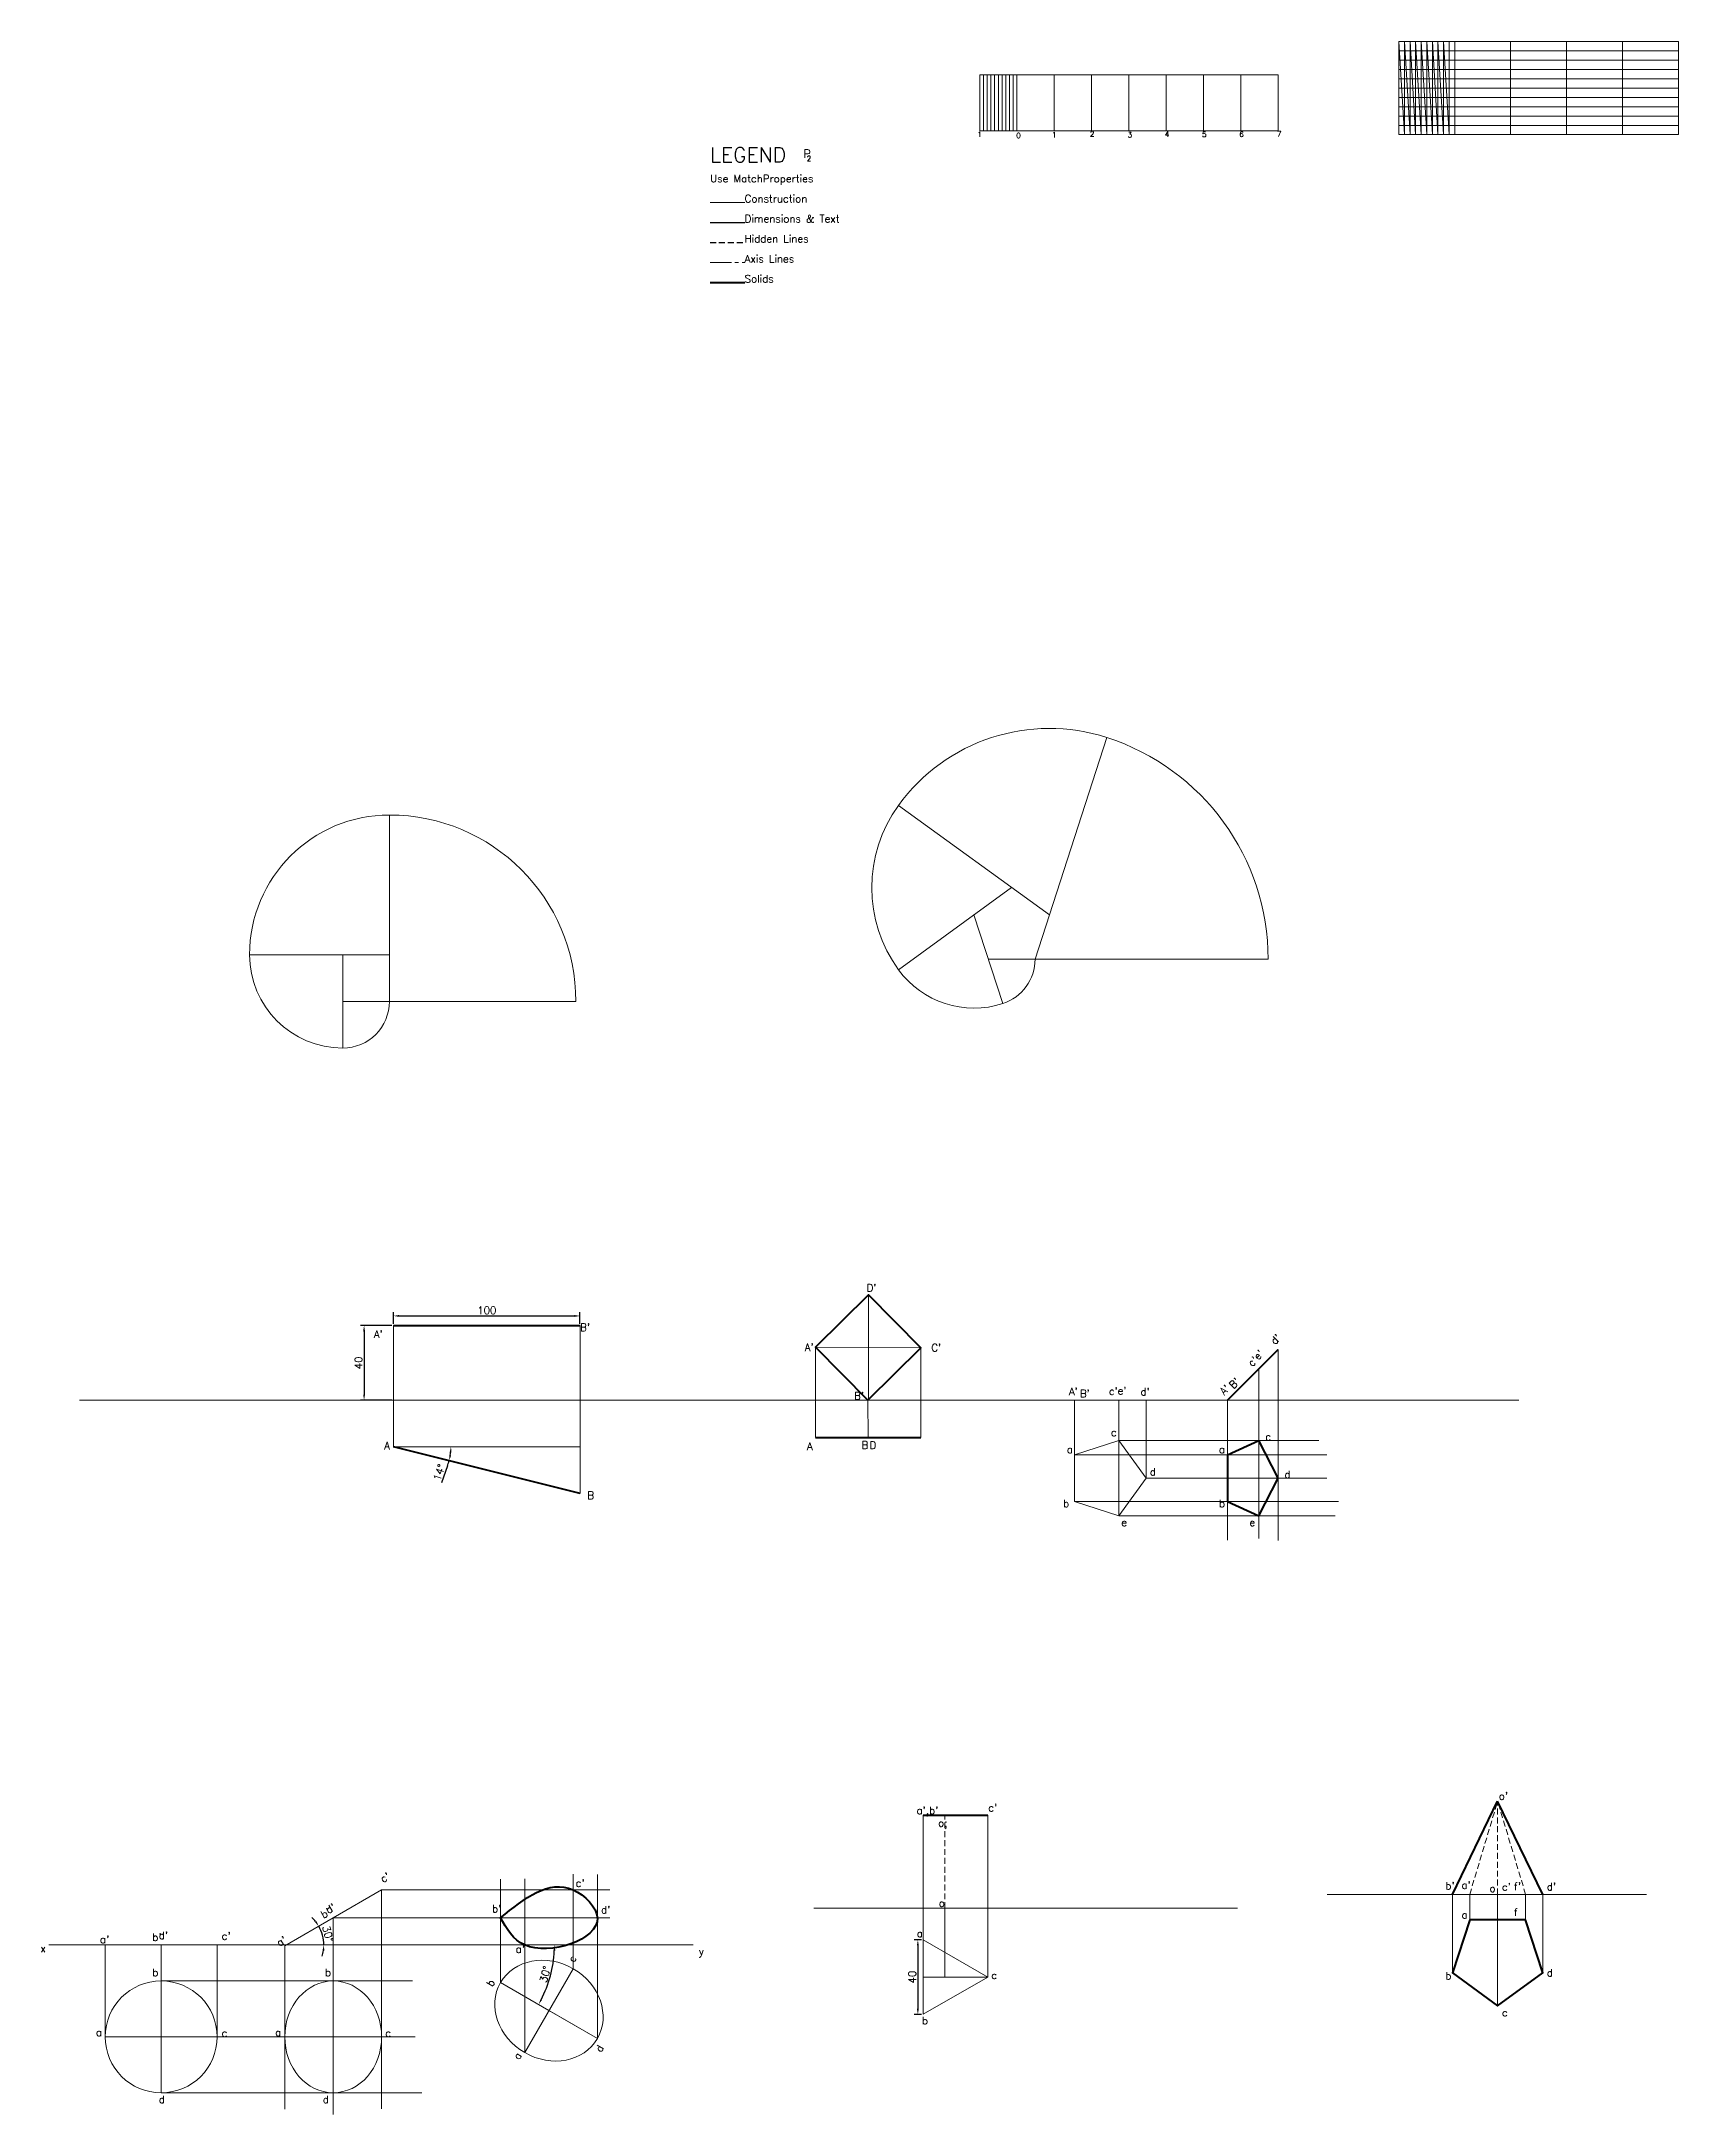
# Model space of a CAD drawing. Header units: millimetres. Extents: x -9631 to 7217, y -631 to 1394.
# Drawn here: x 4960 to 5838, y -602 to 511 of the extents above; entities that cross this region are included whole.
import ezdxf

# ---------------------------------------------------------------- set-up
doc = ezdxf.new("R2010")
doc.units = ezdxf.units.MM
doc.header["$PDMODE"] = 35
doc.header["$PDSIZE"] = 2
doc.linetypes.add('CENTER2', pattern=[28.575, 19.05, -3.175, 3.175, -3.175])
doc.linetypes.add('HIDDEN2', pattern=[4.7625, 3.175, -1.5875])
doc.layers.get('0').update_dxf_attribs({"lineweight": 15})
for name, color, linetype, lineweight in [('Annotations', 7, 'Continuous', 30), ('Axis', 7, 'CENTER2', 20), ('Hidden', 7, 'HIDDEN2', 30), ('Solid', 7, 'Continuous', 80)]:
    doc.layers.add(name, color=color, linetype=linetype, lineweight=lineweight)
doc.styles.get("Standard").update_dxf_attribs({"font": 'simplex8.shx'})
doc.dimstyles.new('ISO-25', dxfattribs={"dimtxt": 4, "dimasz": 3, "dimexe": 2, "dimexo": 1, "dimgap": 1, "dimtad": 1, "dimrnd": 0.05, "dimtxsty": 'Standard', "dimcen": 2.5, "dimadec": 0, "dimazin": 0, "dimtfac": 1, "dimtmove": 0, "dimatfit": 3, "dimfxl": 1, "dimarcsym": 0})

# ---------------------------------------------------------------- blocks, each defined once
blk = doc.blocks.new('*D184')
at = {"color": 0, "lineweight": -2, "transparency": 16777216}
for p, q in [((5147.6, -178.3), (5130.8, -178.3)), ((5132.8, -181.3), (5132.8, -215.3)), ((5147.6, -218.3), (5130.8, -218.3))]:
    blk.add_line(p, q, dxfattribs=at)
at = {"color": 0, "transparency": 16777216}
for points in [[(5132.3, -181.3), (5133.3, -181.3), (5132.8, -178.3)], [(5132.3, -215.3), (5133.3, -215.3), (5132.8, -218.3)]]:
    blk.add_solid(points, dxfattribs=at)
at = {"layer": 'Defpoints', "color": 0, "transparency": 16777216}
for p in [(5148.6, -178.3), (5132.8, -218.3), (5148.6, -218.3)]:
    blk.add_point(p, dxfattribs=at)
at = {"color": 0, "transparency": 16777216, "insert": (5129.8, -198.3), "char_height": 4, "attachment_point": 5, "rotation": 90}
blk.add_mtext('40', dxfattribs=at)
blk = doc.blocks.new('*D185')
at = {"color": 0, "lineweight": -2, "transparency": 16777216}
for p, q in [((5148.6, -177.3), (5148.6, -171.1)), ((5151.6, -173.1), (5245.6, -173.1)), ((5248.6, -177.3), (5248.6, -171.1))]:
    blk.add_line(p, q, dxfattribs=at)
at = {"color": 0, "transparency": 16777216}
for points in [[(5151.6, -172.6), (5151.6, -173.6), (5148.6, -173.1)], [(5245.6, -172.6), (5245.6, -173.6), (5248.6, -173.1)]]:
    blk.add_solid(points, dxfattribs=at)
at = {"layer": 'Defpoints', "color": 0, "transparency": 16777216}
for p in [(5248.6, -173.1), (5148.6, -178.3), (5248.6, -178.3)]:
    blk.add_point(p, dxfattribs=at)
at = {"color": 0, "transparency": 16777216, "insert": (5198.6, -170.1), "char_height": 4, "attachment_point": 5}
blk.add_mtext('100', dxfattribs=at)
blk = doc.blocks.new('*D186')
at = {"color": 0, "lineweight": -2, "transparency": 16777216}
blk.add_line((5177.6, -253.6), (5174.4, -262.7), dxfattribs=at)
for start, end in [(340.3689, 345.9638), (351.5586, 354.4051)]:
    blk.add_arc((5148.6, -243.3), 30.7, start, end, dxfattribs=at)
at = {"color": 0, "transparency": 16777216}
for points in [[(5178.7, -246.3), (5179.7, -246.3), (5179.4, -243.3)], [(5179.5, -247.9), (5178.5, -247.7), (5178.5, -250.7)]]:
    blk.add_solid(points, dxfattribs=at)
at = {"layer": 'Defpoints', "color": 0, "transparency": 16777216}
for p in [(5148.6, -243.3), (5148.6, -243.3), (5248.6, -243.3), (5179.3, -245.8), (5248.6, -268.3)]:
    blk.add_point(p, dxfattribs=at)
at = {"color": 0, "transparency": 16777216, "insert": (5173.1, -257.1), "char_height": 4, "attachment_point": 5, "rotation": 70.3689}
blk.add_mtext('14°', dxfattribs=at)
blk = doc.blocks.new('*D190')
at = {"layer": 'Annotations', "color": 0, "lineweight": -2, "transparency": 16777216}
for start, end in [(38.5029, 47.0057), (0, 30), (342.9943, 351.4971)]:
    blk.add_arc((5091, -510.6), 20.2, start, end, dxfattribs=at)
at = {"layer": 'Annotations', "color": 0, "lineweight": 13, "transparency": 16777216}
for points in [[(5107.2, -497.7), (5106.4, -498.3), (5108.5, -500.5)], [(5110.5, -513.5), (5111.5, -513.6), (5111.2, -510.6)]]:
    blk.add_solid(points, dxfattribs=at)
at = {"layer": 'Defpoints', "color": 0, "lineweight": 13, "transparency": 16777216}
for p in [(5116.2, -496), (4963.7, -510.6), (5090.3, -511), (5110.9, -507.1), (5309.2, -510.6)]:
    blk.add_point(p, dxfattribs=at)
at = {"layer": 'Annotations', "color": 0, "lineweight": 13, "transparency": 16777216, "insert": (5113.4, -504.6), "char_height": 4, "attachment_point": 5, "rotation": 285}
blk.add_mtext('30°', dxfattribs=at)
blk = doc.blocks.new('*D191')
at = {"layer": 'Annotations', "color": 0, "lineweight": -2, "transparency": 16777216}
blk.add_arc((5171, -510.6), 63.9, 332.6888, 357.3112, dxfattribs=at)
at = {"layer": 'Annotations', "color": 0, "lineweight": 13, "transparency": 16777216}
for points in [[(5234.4, -513.6), (5235.4, -513.6), (5234.9, -510.6)], [(5228.2, -540.1), (5227.4, -539.7), (5226.4, -542.5)]]:
    blk.add_solid(points, dxfattribs=at)
at = {"layer": 'Defpoints', "color": 0, "lineweight": 13, "transparency": 16777216}
for p in [(4963.7, -510.6), (5309.2, -510.6), (5206, -530.8), (5231.1, -532.4), (5232, -545.8)]:
    blk.add_point(p, dxfattribs=at)
at = {"layer": 'Annotations', "color": 0, "lineweight": 13, "transparency": 16777216, "insert": (5229.9, -526.3), "char_height": 4, "attachment_point": 5, "rotation": 75}
blk.add_mtext('30°', dxfattribs=at)
blk = doc.blocks.new('*D192')
at = {"layer": 'Annotations', "color": 0, "lineweight": -2, "transparency": 16777216}
for p, q in [((5431.7, -507.8), (5427.8, -507.8)), ((5429.8, -510.8), (5429.8, -544.8)), ((5431.7, -547.8), (5427.8, -547.8))]:
    blk.add_line(p, q, dxfattribs=at)
at = {"layer": 'Annotations', "color": 0, "lineweight": 13, "transparency": 16777216}
for points in [[(5429.3, -510.8), (5430.3, -510.8), (5429.8, -507.8)], [(5429.3, -544.8), (5430.3, -544.8), (5429.8, -547.8)]]:
    blk.add_solid(points, dxfattribs=at)
at = {"layer": 'Defpoints', "color": 0, "lineweight": 13, "transparency": 16777216}
for p in [(5432.7, -507.8), (5429.8, -547.8), (5432.7, -547.8)]:
    blk.add_point(p, dxfattribs=at)
at = {"layer": 'Annotations', "color": 0, "lineweight": 13, "transparency": 16777216, "insert": (5426.8, -527.8), "char_height": 4, "attachment_point": 5, "rotation": 90}
blk.add_mtext('40', dxfattribs=at)

msp = doc.modelspace()

# ---------------------------------------------------------------- linework, layer by layer
for p, q in [((5687.749, 510.616), (5837.749, 510.616)), ((5687.749, 510.616), (5687.749, 460.616)), ((5690.747, 460.616), (5687.749, 510.616)), ((5687.749, 505.616), (5837.749, 505.616)), ((5687.749, 500.616), (5837.749, 500.616)), ((5693.746, 460.616), (5690.747, 510.616)), ((5690.747, 510.616), (5690.747, 460.616)), ((5696.745, 460.616), (5693.746, 510.616)), ((5693.746, 510.616), (5693.746, 460.616)), ((5699.743, 460.616), (5696.745, 510.616)), ((5696.745, 510.616), (5696.745, 460.616)), ((5702.742, 460.616), (5699.743, 510.616)), ((5699.743, 510.616), (5699.743, 460.616)), ((5705.74, 460.616), (5702.742, 510.616)), ((5702.742, 510.616), (5702.742, 460.616)), ((5708.739, 460.616), (5705.74, 510.616)), ((5705.74, 510.616), (5705.74, 460.616)), ((5711.737, 460.616), (5708.739, 510.616)), ((5708.739, 510.616), (5708.739, 460.616)), ((5714.736, 460.616), (5711.737, 510.616)), ((5711.737, 510.616), (5711.737, 460.616)), ((5714.736, 510.616), (5714.736, 460.616)), ((5717.735, 510.616), (5717.735, 460.616)), ((5747.72, 510.616), (5747.72, 460.616)), ((5777.749, 510.616), (5777.749, 460.616)), ((5807.749, 510.616), (5807.749, 460.616)), ((5837.749, 510.616), (5837.749, 460.616)), ((5462.966, 492.754), (5622.966, 492.754)), ((5462.966, 492.754), (5462.966, 462.754)), ((5464.966, 492.754), (5464.966, 462.754)), ((5466.966, 492.754), (5466.966, 462.754)), ((5468.966, 492.754), (5468.966, 462.754)), ((5470.966, 492.754), (5470.966, 462.754)), ((5472.966, 492.754), (5472.966, 462.754)), ((5474.966, 492.754), (5474.966, 462.754)), ((5476.966, 492.754), (5476.966, 462.754)), ((5478.966, 492.754), (5478.966, 462.754)), ((5480.966, 492.754), (5480.966, 462.754)), ((5482.966, 492.754), (5482.966, 462.754)), ((5502.966, 492.754), (5502.966, 462.754)), ((5522.966, 492.754), (5522.966, 462.754)), ((5542.966, 492.754), (5542.966, 462.754)), ((5562.966, 492.754), (5562.966, 462.754)), ((5582.966, 492.754), (5582.966, 462.754)), ((5602.966, 492.754), (5602.966, 462.754)), ((5622.966, 492.754), (5622.966, 462.754)), ((5687.749, 495.616), (5837.749, 495.616)), ((5687.749, 490.616), (5837.749, 490.616)), ((5687.749, 485.616), (5837.749, 485.616)), ((5687.749, 480.616), (5837.749, 480.616)), ((5687.749, 475.616), (5837.749, 475.616)), ((5687.749, 470.616), (5837.749, 470.616)), ((5462.966, 462.754), (5622.966, 462.754)), ((5687.749, 465.616), (5837.749, 465.616)), ((5687.749, 460.616), (5837.749, 460.616)), ((5687.749, 460.616), (5717.735, 460.616)), ((5318.379, 424.295), (5336.918, 424.295)), ((5492.642, 18.304), (5531.101, 137.24)), ((5500.334, 42.091), (5419.349, 100.755)), ((5146.387, -4.369), (5146.387, 95.631)), ((5419.473, 12.588), (5480.087, 56.757)), ((5459.883, 42.034), (5475.401, -5.497)), ((5146.387, 20.631), (5071.387, 20.631)), ((5121.387, 20.631), (5121.387, -29.369)), ((5467.642, 18.268), (5492.642, 18.304)), ((5467.642, 18.268), (5617.642, 18.268)), ((5121.387, -4.369), (5246.387, -4.369)), ((5403.402, -161.717), (5403.402, -218.283)), ((5148.637, -218.283), (5148.637, -178.283)), ((5248.637, -178.283), (5248.637, -218.283)), ((5374.891, -189.772), (5431.458, -190.227)), ((5374.891, -189.772), (5374.891, -218.283)), ((5431.458, -190.227), (5431.458, -218.283)), ((5623.109, -191.08), (5612.715, -201.475)), ((5623.109, -191.08), (5623.109, -293.622)), ((5612.715, -201.475), (5612.715, -292.559)), ((4980.097, -218.283), (5752.16, -218.283)), ((5148.637, -218.283), (5148.637, -243.283)), ((5248.637, -218.283), (5248.637, -268.283)), ((5374.891, -218.283), (5374.891, -238.283)), ((5402.947, -218.283), (5403.174, -238.283)), ((5431.458, -218.283), (5431.458, -238.283)), ((5513.842, -247.664), (5513.842, -218.283)), ((5513.842, -218.283), (5552.313, -218.283)), ((5537.619, -280.389), (5537.619, -218.283)), ((5537.619, -218.283), (5552.313, -218.283)), ((5552.313, -260.164), (5552.313, -218.283)), ((5595.906, -218.283), (5595.906, -293.442)), ((5148.637, -243.283), (5248.637, -243.283)), ((5537.619, -239.938), (5644.852, -239.938)), ((5513.842, -247.664), (5649.124, -247.664)), ((5552.313, -260.164), (5649.124, -260.164)), ((5513.842, -272.664), (5655.317, -272.664)), ((5537.619, -280.389), (5653.609, -280.389))]:
    msp.add_line(p, q)
for points in [[(5617.642, 18.268, 0.32538711), (5531.101, 137.24, 0.3249197), (5419.349, 100.755, 0.3249197), (5419.473, 12.588, 0.3249197), (5475.401, -5.497)], [(5246.387, -4.369, 0.41421356), (5146.387, 95.631, 0.41421356), (5071.387, 20.631, 0.41421356), (5121.387, -29.369, 0.41421356), (5146.387, -4.369)]]:
    msp.add_lwpolyline(points, format="xyb")
msp.add_lwpolyline([(5513.842, -247.664), (5513.842, -272.664), (5537.619, -280.389), (5552.313, -260.164), (5537.619, -239.938)], close=True)
msp.add_arc((5467.642, 18.268), 25, 288.080734, 0.080734)
at = {"layer": 'Annotations'}
msp.add_line((5318.379, 413.54), (5336.918, 413.54), dxfattribs=at)
at = {"layer": 'Annotations', "linetype": 'HIDDEN2', "lineweight": 13}
for p, q in [((5725.745, -483.42), (5740.745, -433.42)), ((5740.745, -483.42), (5740.745, -433.42)), ((5755.745, -483.42), (5740.745, -433.42)), ((5444.262, -490.838), (5444.262, -440.838))]:
    msp.add_line(p, q, dxfattribs=at)
at = {"layer": 'Annotations', "lineweight": 13}
for p, q in [((5432.715, -490.838), (5432.715, -440.838)), ((5467.356, -490.838), (5467.356, -440.838)), ((5205.975, -530.766), (5205.975, -475.33)), ((5218.939, -568.275), (5218.939, -475.143)), ((5244.952, -523.293), (5244.952, -472.528)), ((5257.915, -560.803), (5257.915, -472.707)), ((5116.237, -495.999), (5142.218, -480.999)), ((5142.218, -480.999), (5142.218, -598.416)), ((5142.218, -480.999), (5264.589, -480.999)), ((5649.228, -483.42), (5820.606, -483.42)), ((5716.474, -525.529), (5716.474, -483.42)), ((5725.745, -496.997), (5725.745, -483.42)), ((5740.745, -543.163), (5740.745, -483.42)), ((5755.745, -496.997), (5755.745, -483.42)), ((5765.015, -525.529), (5765.015, -483.42)), ((5090.256, -510.999), (5116.237, -495.999)), ((5116.237, -495.999), (5116.237, -601.53)), ((5116.237, -495.999), (5264.671, -495.999)), ((5374.05, -490.838), (5601.19, -490.838)), ((5432.715, -507.758), (5432.715, -490.838)), ((5444.262, -527.758), (5444.262, -490.838)), ((5467.356, -527.758), (5467.356, -490.838)), ((4963.694, -510.572), (5309.239, -510.572)), ((4993.978, -559.852), (4993.978, -510.572)), ((4993.978, -510.572), (5023.978, -510.572)), ((5023.978, -589.852), (5023.978, -510.572)), ((5023.978, -510.572), (5053.978, -510.572)), ((5053.978, -559.852), (5053.978, -510.572)), ((5090.256, -510.999), (5090.256, -598.64)), ((5023.978, -589.852), (5023.978, -529.852)), ((5023.978, -529.852), (5158.814, -529.852)), ((5116.237, -529.852), (5116.237, -589.852)), ((5116.237, -529.852), (5116.237, -589.852)), ((5205.975, -530.766), (5257.915, -560.803)), ((5205.975, -530.766), (5231.956, -545.766)), ((5218.939, -568.275), (5244.952, -523.293)), ((5444.262, -527.758), (5432.715, -527.758)), ((5444.262, -527.758), (5467.356, -527.758)), ((5231.956, -545.766), (5257.937, -560.766)), ((4993.978, -559.852), (5053.978, -559.852)), ((5053.978, -559.852), (5160.231, -559.852)), ((5090.256, -559.852), (5142.218, -559.852)), ((5023.978, -589.852), (5163.747, -589.852))]:
    msp.add_line(p, q, dxfattribs=at)
msp.add_lwpolyline([(5432.715, -507.758), (5432.715, -547.758), (5467.356, -527.758)], close=True, dxfattribs=at)
msp.add_circle((5023.978, -559.852), 30, dxfattribs=at)
for centre, major_axis in [((5231.945, -545.784), (-25.97, 15.019)), ((5116.237, -559.852), (0, 30))]:
    msp.add_ellipse(centre, major_axis=major_axis, ratio=0.8660254, dxfattribs=at)
for major_axis, start_param, end_param in [((0, 30), 3.14159265, 7.85398163), ((0, 30), 3.14159265, 7.85398163), ((0, -30), 1.57079633, 3.14159265)]:
    msp.add_ellipse((5116.237, -559.852), major_axis=major_axis, ratio=0.8660254, start_param=start_param, end_param=end_param, dxfattribs=at)
at = {"layer": 'Axis', "ltscale": 0.6}
msp.add_line((5318.379, 392.031), (5336.918, 392.031), dxfattribs=at)
at = {"layer": 'Hidden'}
msp.add_line((5318.379, 402.785), (5336.918, 402.785), dxfattribs=at)
at = {"layer": 'Solid'}
for p, q in [((5318.379, 381.276), (5336.918, 381.276)), ((5148.637, -178.283), (5248.637, -178.283)), ((5595.906, -218.283), (5623.109, -191.08)), ((5248.637, -268.283), (5148.637, -243.283)), ((5374.891, -238.283), (5431.458, -238.283)), ((5595.906, -247.664), (5612.715, -239.938)), ((5623.109, -260.164), (5612.715, -239.938)), ((5595.906, -247.664), (5595.906, -272.664)), ((5612.715, -280.389), (5623.109, -260.164)), ((5595.906, -272.664), (5612.715, -280.389)), ((5716.474, -483.42), (5740.745, -433.42)), ((5765.015, -483.42), (5740.745, -433.42)), ((5432.715, -440.838), (5467.356, -440.838))]:
    msp.add_line(p, q, dxfattribs=at)
for points in [[(5402.947, -218.283), (5431.458, -190.227), (5403.402, -161.717), (5374.891, -189.772)], [(5755.745, -496.997), (5725.745, -496.997), (5716.474, -525.529), (5740.745, -543.163), (5765.015, -525.529)]]:
    msp.add_lwpolyline(points, close=True, dxfattribs=at)
msp.add_spline([(5205.975, -495.999), (5218.939, -510.572), (5257.915, -495.999), (5244.952, -480.999), (5205.975, -495.999)], degree=3, dxfattribs=at)

# ---------------------------------------------------------------- texts
for s, p in [('Use MatchProperties', (5318.379, 435.05)), ('Construction', (5336.918, 424.295))]:
    msp.add_text(s, height=4).set_placement(p)
at = {"char_height": 4, "attachment_point": 1}
for s, insert in [("D'", (5402.328, -156.077)), ("B'", (5248.637, -177.199)), ("A'", (5138.012, -180.845)), ("A'", (5369.133, -187.917)), ("C'", (5437.02, -188.126)), ("e'", (5536.939, -211.224)), ("B'", (5395.618, -213.946)), ("A'", (5510.806, -211.628)), ("B'", (5516.743, -212.766)), ("c'", (5532.225, -211.493)), ("d'", (5549.198, -211.762)), ('A', (5143.566, -240.675)), ('A', (5370.297, -241.039)), ('B', (5399.608, -240.371)), ('D', (5403.902, -240.422)), ('a', (5509.713, -242.738)), ('c', (5533.369, -233.557)), ('a', (5591.24, -242.738)), ('c', (5616.174, -235.938)), ('d', (5554.187, -254.754)), ('d', (5626.389, -256.164)), ('B', (5252.547, -267.339)), ('b', (5507.737, -271.724)), ('b', (5591.24, -271.724)), ('e', (5538.921, -281.889)), ('e', (5607.625, -281.889)), ("o'", (5741.361, -428.651)), ("a',b'", (5429.136, -436.397)), ('o;', (5440.644, -443.116)), ("c'", (5467.584, -434.92)), ("c'", (5246.3, -475.376)), ("b'", (5712.728, -476.796)), ("a'", (5721.373, -476.475)), ("c'", (5743.065, -477.425)), ("f'", (5749.51, -477.117)), ("d'", (5767.115, -477.278)), ("b'", (5201.458, -489.108)), ('o', (5441.011, -486.125)), ('o', (5736.376, -478.174)), ("d'", (5259.895, -489.666)), ('a', (5721.373, -492.409)), ('f', (5749.51, -490.996)), ("a'", (4991.178, -505.583)), ("b'", (5019.256, -504.407)), ("d'", (5022.727, -503.484)), ("c'", (5056.445, -503.733)), ("a'", (5214.123, -510.816)), ('a', (5429.249, -502.368)), ('x', (4959.27, -510.475)), ('y', (5312.338, -512.022)), ('b', (5019.256, -523.3)), ('b', (5111.782, -523.3)), ('c', (5469.179, -524.81)), ('b', (5712.728, -525.064)), ('d', (5767.115, -523.494)), ('b', (5431.98, -549.136)), ('c', (5743.065, -544.845)), ('a', (4989.015, -555.409)), ('c', (5056.445, -555.817)), ('a', (5085.074, -555.409)), ('c', (5144.197, -555.852)), ('d', (5022.727, -591.459)), ('d', (5110.62, -591.459))]:
    msp.add_mtext_dynamic_manual_height_columns(s, width=5.09003, gutter_width=20, heights=[0], dxfattribs=dict(at, insert=insert))
for s, insert, rotation in [("d'", (5618.477, -185.97), 45), ("c'", (5606.284, -197.782), 45), ("e'", (5609.428, -194.258), 45), ("A'", (5591.234, -213.022), 45), ("B'", (5596.237, -209.629), 45), ("c'", (5140.935, -473.843), 30), ("d'", (5111.61, -490.486), 30), ("b'", (5109.065, -493.021), 30), ("a'", (5085.337, -508.079), 30), ('c', (5241.941, -518.25), 59.959002), ('b', (5198.073, -531.342), 59.959002), ('d', (5256.495, -566.47), 59.959002), ('a', (5212.498, -570.536), 59.959002)]:
    msp.add_mtext_dynamic_manual_height_columns(s, width=5.09003, gutter_width=20, heights=[0], dxfattribs=dict(at, insert=insert, rotation=rotation))
at = {"layer": 'Annotations'}
for s, height, p in [('1', 2.8, (5461.794, 459.366)), ('0', 2.8, (5482.586, 458.786)), ('1', 2.8, (5501.839, 459.182)), ('2', 2.8, (5522.091, 459.613)), ('3', 2.8, (5542.354, 459.117)), ('4', 2.8, (5562.222, 459.488)), ('5', 2.8, (5582.234, 459.377)), ('6', 2.8, (5602.25, 459.42)), ('7', 2.8, (5622.361, 459.607)), ('P', 4.375, (5368.415, 448.209)), ('2', 2.8, (5370.203, 446.401)), ('Dimensions & Text', 4, (5336.918, 413.54))]:
    msp.add_text(s, height=height, dxfattribs=at).set_placement(p)
at = {"layer": 'Axis'}
msp.add_text('Axis Lines', height=4, dxfattribs=at).set_placement((5336.918, 392.031))
at = {"layer": 'Hidden'}
msp.add_text('Hidden Lines', height=4, dxfattribs=at).set_placement((5336.918, 402.785))
at = {"layer": 'Solid'}
for s, height, p in [('LEGEND', 8, (5318.379, 445.805)), ('Solids', 4, (5336.918, 381.276))]:
    msp.add_text(s, height=height, dxfattribs=at).set_placement(p)

# ---------------------------------------------------------------- dimensions: what is measured, and where the dimension line sits
dim = msp.add_linear_dim(base=(5248.637, -173.06), p1=(5148.637, -178.283), p2=(5248.637, -178.283), dimstyle='ISO-25', override={"dimfxl": 1.25})
dim.commit()
dim.dimension.update_dxf_attribs({"geometry": '*D185', "text_midpoint": (5198.637, -170.06)})
dim = msp.add_linear_dim(base=(5132.831, -218.283), p1=(5148.637, -178.283), p2=(5148.637, -218.283), angle=90, dimstyle='ISO-25', override={"dimfxl": 1.25})
dim.commit()
dim.dimension.update_dxf_attribs({"geometry": '*D184', "text_midpoint": (5129.831, -198.283)})
dim = msp.add_angular_dim_2l(base=(5179.269, -245.79), line1=((5248.637, -268.283), (5148.637, -243.283)), line2=((5148.637, -243.283), (5248.637, -243.283)), dimstyle='ISO-25', override={"dimfxl": 1.25})
dim.commit()
dim.dimension.update_dxf_attribs({"geometry": '*D186', "text_midpoint": (5173.144, -257.131)})
at = {"layer": 'Annotations', "lineweight": 13}
for base, line2, picture, middle in [((5110.923, -507.058), ((5090.256, -510.999), (5116.237, -495.999)), '*D190', (5113.439, -504.559)), ((5231.076, -532.438), ((5205.975, -530.766), (5231.956, -545.766)), '*D191', (5229.855, -526.342))]:
    dim = msp.add_angular_dim_2l(base=base, line1=((4963.694, -510.572), (5309.239, -510.572)), line2=line2, dimstyle='ISO-25', override={"dimfxl": 1.25}, dxfattribs=at)
    dim.commit()
    dim.dimension.update_dxf_attribs({"geometry": picture, "text_midpoint": middle})
dim = msp.add_linear_dim(base=(5429.813, -547.758), p1=(5432.715, -507.758), p2=(5432.715, -547.758), angle=90, dimstyle='ISO-25', override={"dimfxl": 1.25}, dxfattribs=at)
dim.commit()
dim.dimension.update_dxf_attribs({"geometry": '*D192', "text_midpoint": (5426.813, -527.758)})

doc.saveas('drawing.dxf')
